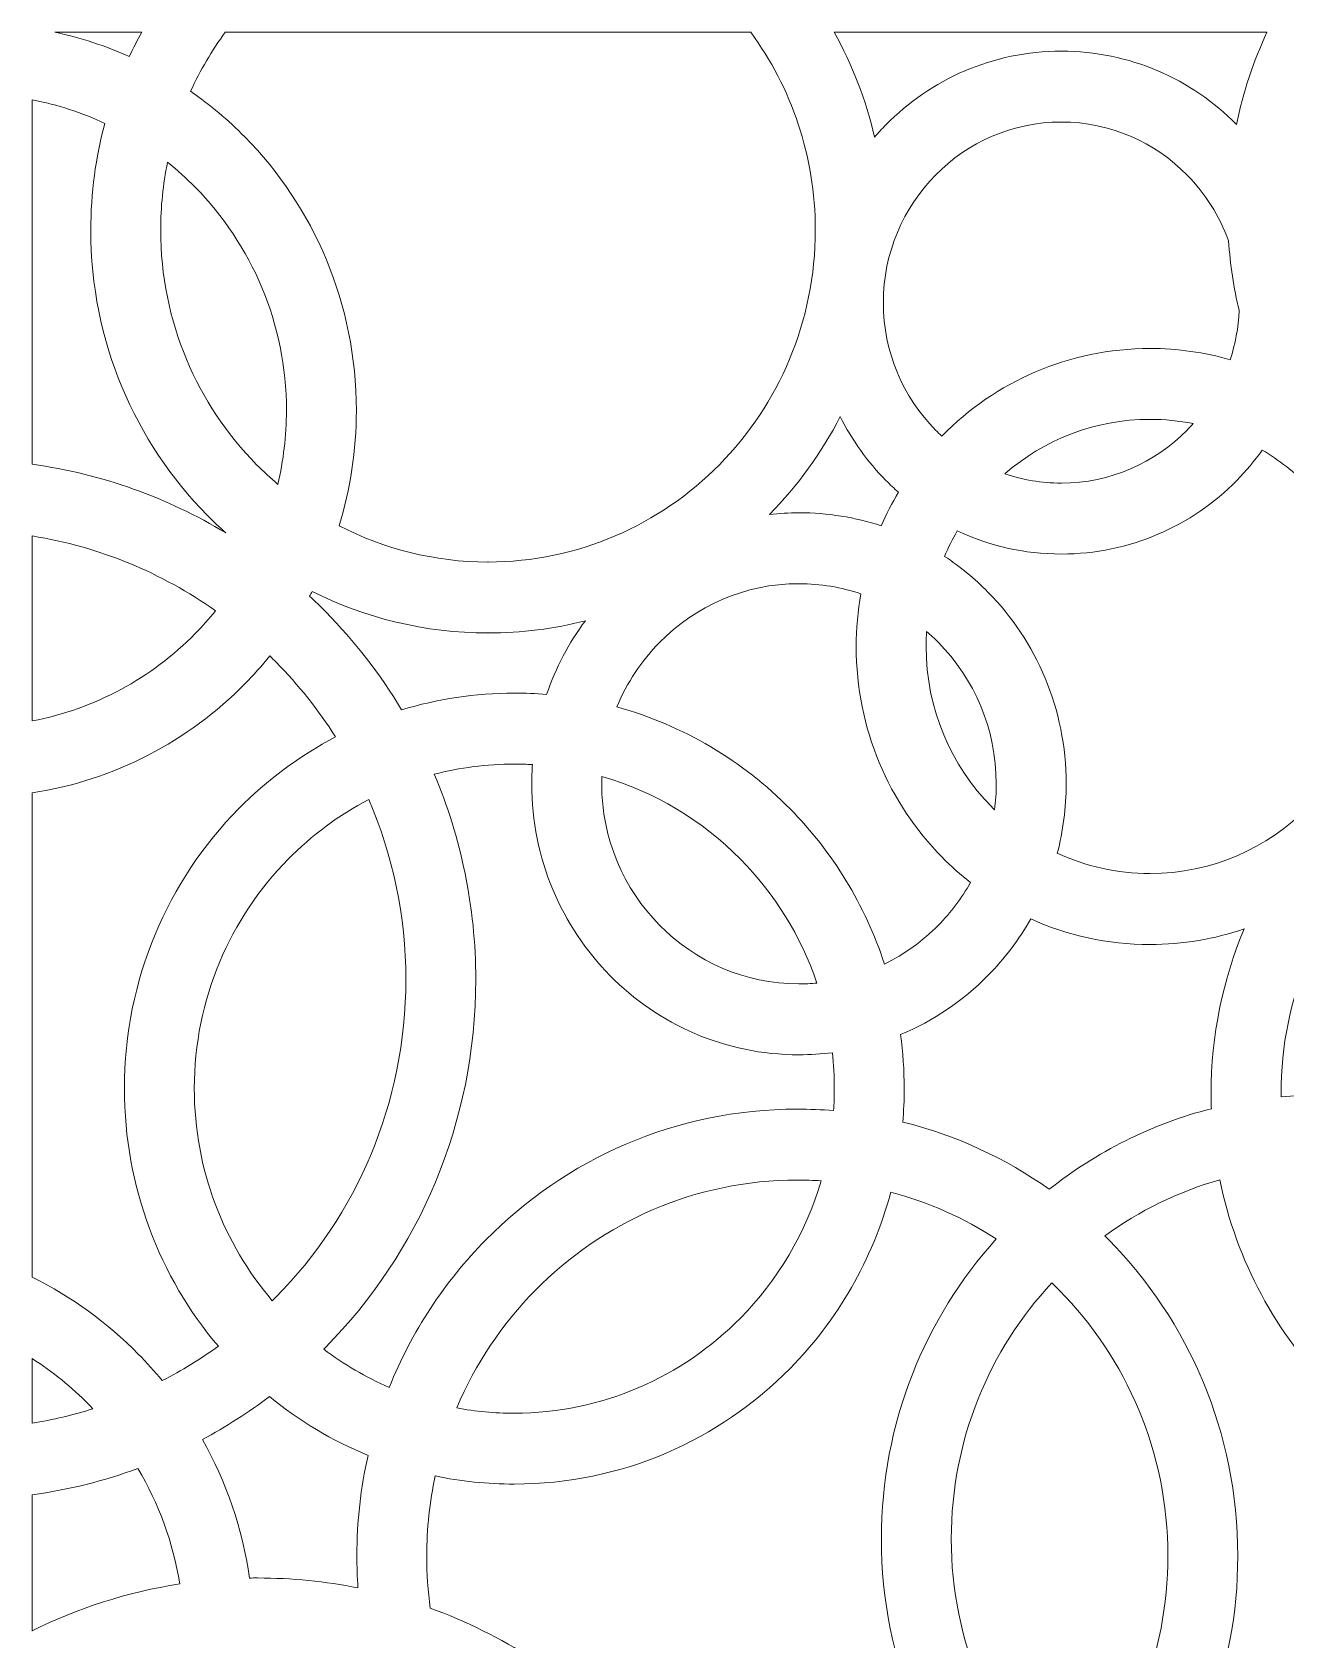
# Model space of a CAD drawing. Header units: millimetres. Extents: x -1200 to 1200, y -590 to 590.
# Drawn here: x -1200 to -638, y -131 to 590 of the extents above; entities that cross this region are included whole.
import ezdxf

# ---------------------------------------------------------------- set-up
doc = ezdxf.new("R2010")
doc.units = ezdxf.units.MM
doc.header["$MEASUREMENT"] = 0
doc.layers.add('Layer 1', color=7, linetype='Continuous')

msp = doc.modelspace()

# ---------------------------------------------------------------- linework, layer by layer
at = {"layer": 'Layer 1', "color": 250, "lineweight": 20}
for points, knots in [([(-1189.8633, 589.9734), (-1189.8633, 589.9734), (-1150.8852, 589.9734), (-1150.8852, 589.9734), (-1152.8725, 586.3981), (-1154.7439, 582.7472), (-1156.4934, 579.0265), (-1167.0926, 583.7788), (-1178.2598, 587.4717), (-1189.8633, 589.9734)], [0, 0, 0, 0, 0.33333333, 0.33333333, 0.33333333, 0.66666667, 0.66666667, 0.66666667, 1, 1, 1, 1]), ([(-1113.4422, 589.9734), (-1113.4422, 589.9734), (-877.8672, 589.9734), (-877.8672, 589.9734), (-859.663, 565.1741), (-848.888, 534.4704), (-848.8876, 501.2497), (-848.8876, 501.2497), (-848.9491, 501.2497), (-848.9491, 501.2497), (-848.9491, 501.2497), (-848.9491, 501.2469), (-848.9491, 501.2469), (-848.9491, 501.2469), (-848.9491, 501.2461), (-848.9491, 501.2461), (-848.9491, 501.2461), (-848.8876, 501.2461), (-848.8876, 501.2461), (-848.8876, 460.2004), (-865.3352, 422.9928), (-891.9226, 396.0236), (-918.51, 369.054), (-955.1876, 352.3704), (-995.6517, 352.37), (-995.6517, 352.37), (-995.6517, 352.4318), (-995.6517, 352.4318), (-995.6517, 352.4318), (-995.6537, 352.4318), (-995.6537, 352.4318), (-995.6537, 352.4318), (-995.6553, 352.4318), (-995.6553, 352.4318), (-995.6553, 352.4318), (-995.6553, 352.37), (-995.6553, 352.37), (-1019.6742, 352.3704), (-1042.3596, 358.2488), (-1062.3924, 368.668), (-1057.3856, 384.9883), (-1054.688, 402.3483), (-1054.688, 420.3538), (-1054.688, 420.3538), (-1054.6265, 420.3538), (-1054.6265, 420.3538), (-1054.6265, 420.3538), (-1054.6265, 420.355), (-1054.6265, 420.355), (-1054.6265, 420.355), (-1054.6265, 420.3562), (-1054.6265, 420.3562), (-1054.6265, 420.3562), (-1054.688, 420.3562), (-1054.688, 420.3562), (-1054.6884, 468.2927), (-1073.8109, 511.6584), (-1104.7235, 543.0153), (-1112.1595, 550.5577), (-1120.281, 557.406), (-1128.9842, 563.4609), (-1124.7023, 572.8662), (-1119.4807, 581.7447), (-1113.4422, 589.9734)], [0, 0, 0, 0, 0.04761905, 0.04761905, 0.04761905, 0.0952381, 0.0952381, 0.0952381, 0.14285714, 0.14285714, 0.14285714, 0.19047619, 0.19047619, 0.19047619, 0.23809524, 0.23809524, 0.23809524, 0.28571429, 0.28571429, 0.28571429, 0.33333333, 0.33333333, 0.33333333, 0.38095238, 0.38095238, 0.38095238, 0.42857143, 0.42857143, 0.42857143, 0.47619048, 0.47619048, 0.47619048, 0.52380952, 0.52380952, 0.52380952, 0.57142857, 0.57142857, 0.57142857, 0.61904762, 0.61904762, 0.61904762, 0.66666667, 0.66666667, 0.66666667, 0.71428571, 0.71428571, 0.71428571, 0.76190476, 0.76190476, 0.76190476, 0.80952381, 0.80952381, 0.80952381, 0.85714286, 0.85714286, 0.85714286, 0.9047619, 0.9047619, 0.9047619, 0.95238095, 0.95238095, 0.95238095, 1, 1, 1, 1]), ([(-840.4234, 589.9734), (-840.4234, 589.9734), (-646.3904, 589.9734), (-646.3904, 589.9734), (-652.4493, 576.9418), (-657.0809, 563.0874), (-660.0754, 548.6176), (-680.1538, 568.9113), (-707.8944, 581.46), (-738.5672, 581.46), (-738.5672, 581.46), (-738.5672, 581.5218), (-738.5672, 581.5218), (-738.5672, 581.5218), (-738.568, 581.5218), (-738.568, 581.5218), (-738.568, 581.5218), (-738.5716, 581.5218), (-738.5716, 581.5218), (-738.5716, 581.5218), (-738.5716, 581.46), (-738.5716, 581.46), (-769.3155, 581.4584), (-797.1145, 568.8532), (-817.2032, 548.4755), (-818.9627, 546.6908), (-820.6626, 544.8452), (-822.3009, 542.9435), (-826.1807, 559.6368), (-832.3396, 575.433), (-840.4234, 589.9734)], [0, 0, 0, 0, 0.1, 0.1, 0.1, 0.2, 0.2, 0.2, 0.3, 0.3, 0.3, 0.4, 0.4, 0.4, 0.5, 0.5, 0.5, 0.6, 0.6, 0.6, 0.7, 0.7, 0.7, 0.8, 0.8, 0.8, 0.9, 0.9, 0.9, 1, 1, 1, 1]), ([(-1200.05, 396.1912), (-1200.05, 396.1912), (-1200.05, 559.588), (-1200.05, 559.588), (-1188.645, 557.4355), (-1177.7239, 553.873), (-1167.4677, 549.0832), (-1171.5729, 533.8511), (-1173.7659, 517.8114), (-1173.7659, 501.2493), (-1173.7659, 501.2493), (-1173.8278, 501.2493), (-1173.8278, 501.2493), (-1173.8278, 501.2493), (-1173.8278, 501.2469), (-1173.8278, 501.2469), (-1173.8278, 501.2469), (-1173.8278, 501.2453), (-1173.8278, 501.2453), (-1173.8278, 501.2453), (-1173.7659, 501.2453), (-1173.7659, 501.2453), (-1173.7659, 451.305), (-1153.8431, 406.1243), (-1121.6352, 373.4543), (-1118.9019, 370.6808), (-1116.0781, 367.9974), (-1113.1706, 365.4092), (-1139.2233, 381.2005), (-1168.6269, 391.9109), (-1200.05, 396.1912)], [0, 0, 0, 0, 0.1, 0.1, 0.1, 0.2, 0.2, 0.2, 0.3, 0.3, 0.3, 0.4, 0.4, 0.4, 0.5, 0.5, 0.5, 0.6, 0.6, 0.6, 0.7, 0.7, 0.7, 0.8, 0.8, 0.8, 0.9, 0.9, 0.9, 1, 1, 1, 1]), ([(-658.8395, 465.1429), (-661.2564, 475.277), (-662.8646, 485.7334), (-663.5959, 496.4364), (-667.63, 507.6058), (-674.0306, 517.637), (-682.1824, 525.9057), (-696.6514, 540.5827), (-716.5909, 549.6622), (-738.5672, 549.6634), (-738.5672, 549.6634), (-738.5672, 549.6012), (-738.5672, 549.6012), (-738.5672, 549.6012), (-738.568, 549.6012), (-738.568, 549.6012), (-738.568, 549.6012), (-738.5716, 549.6012), (-738.5716, 549.6012), (-738.5716, 549.6012), (-738.5716, 549.6634), (-738.5716, 549.6634), (-760.5465, 549.6622), (-780.4851, 540.5827), (-794.9541, 525.9057), (-809.4231, 511.2292), (-818.3743, 491.0025), (-818.3748, 468.7101), (-818.3748, 468.7101), (-818.3128, 468.7101), (-818.3128, 468.7101), (-818.3128, 468.7101), (-818.3128, 468.7089), (-818.3128, 468.7089), (-818.3128, 468.7089), (-818.3128, 468.7065), (-818.3128, 468.7065), (-818.3128, 468.7065), (-818.3748, 468.7065), (-818.3748, 468.7065), (-818.3743, 446.4149), (-809.4231, 426.1891), (-794.9545, 411.5121), (-794.0557, 410.6012), (-793.1355, 409.7093), (-792.1946, 408.842), (-792.1335, 408.9042), (-792.0728, 408.9672), (-792.0109, 409.0298), (-768.1964, 433.1884), (-735.2492, 448.1318), (-698.8205, 448.1318), (-698.8205, 448.1318), (-698.8205, 448.1947), (-698.8205, 448.1947), (-698.8205, 448.1947), (-698.8173, 448.1947), (-698.8173, 448.1947), (-698.8173, 448.1947), (-698.8169, 448.1947), (-698.8169, 448.1947), (-698.8169, 448.1947), (-698.8169, 448.1318), (-698.8169, 448.1318), (-686.3484, 448.1318), (-674.2867, 446.381), (-662.8614, 443.1093), (-660.5585, 450.0844), (-659.1694, 457.4778), (-658.8395, 465.1429)], [0, 0, 0, 0, 0.04347826, 0.04347826, 0.04347826, 0.08695652, 0.08695652, 0.08695652, 0.13043478, 0.13043478, 0.13043478, 0.17391304, 0.17391304, 0.17391304, 0.2173913, 0.2173913, 0.2173913, 0.26086957, 0.26086957, 0.26086957, 0.30434783, 0.30434783, 0.30434783, 0.34782609, 0.34782609, 0.34782609, 0.39130435, 0.39130435, 0.39130435, 0.43478261, 0.43478261, 0.43478261, 0.47826087, 0.47826087, 0.47826087, 0.52173913, 0.52173913, 0.52173913, 0.56521739, 0.56521739, 0.56521739, 0.60869565, 0.60869565, 0.60869565, 0.65217391, 0.65217391, 0.65217391, 0.69565217, 0.69565217, 0.69565217, 0.73913043, 0.73913043, 0.73913043, 0.7826087, 0.7826087, 0.7826087, 0.82608696, 0.82608696, 0.82608696, 0.86956522, 0.86956522, 0.86956522, 0.91304348, 0.91304348, 0.91304348, 0.95652174, 0.95652174, 0.95652174, 1, 1, 1, 1]), ([(-1089.896, 387.203), (-1087.3728, 397.8394), (-1086.0329, 408.9405), (-1086.0329, 420.3538), (-1086.0329, 420.3538), (-1086.0957, 420.3538), (-1086.0957, 420.3538), (-1086.0957, 420.3538), (-1086.0957, 420.355), (-1086.0957, 420.355), (-1086.0957, 420.355), (-1086.0957, 420.3562), (-1086.0957, 420.3562), (-1086.0957, 420.3562), (-1086.0329, 420.3562), (-1086.0329, 420.3562), (-1086.0338, 459.3985), (-1101.6798, 494.7902), (-1126.9731, 520.4464), (-1130.8786, 524.4077), (-1135.012, 528.1357), (-1139.3527, 531.6069), (-1141.3634, 521.8031), (-1142.4214, 511.6499), (-1142.4214, 501.2493), (-1142.4214, 501.2493), (-1142.3595, 501.2493), (-1142.3595, 501.2493), (-1142.3595, 501.2493), (-1142.3595, 501.2469), (-1142.3595, 501.2469), (-1142.3595, 501.2469), (-1142.3595, 501.2453), (-1142.3595, 501.2453), (-1142.3595, 501.2453), (-1142.4214, 501.2453), (-1142.4214, 501.2453), (-1142.4214, 460.1996), (-1125.9734, 422.9933), (-1099.3864, 396.0241), (-1096.3519, 392.9461), (-1093.1843, 390.0035), (-1089.896, 387.203)], [0, 0, 0, 0, 0.07142857, 0.07142857, 0.07142857, 0.14285714, 0.14285714, 0.14285714, 0.21428571, 0.21428571, 0.21428571, 0.28571429, 0.28571429, 0.28571429, 0.35714286, 0.35714286, 0.35714286, 0.42857143, 0.42857143, 0.42857143, 0.5, 0.5, 0.5, 0.57142857, 0.57142857, 0.57142857, 0.64285714, 0.64285714, 0.64285714, 0.71428571, 0.71428571, 0.71428571, 0.78571429, 0.78571429, 0.78571429, 0.85714286, 0.85714286, 0.85714286, 0.92857143, 0.92857143, 0.92857143, 1, 1, 1, 1]), ([(-837.7068, 417.5933), (-846.0682, 401.3623), (-856.7844, 386.5868), (-869.3995, 373.7345), (-865.072, 374.2138), (-860.6749, 374.4617), (-856.2203, 374.4617), (-856.2203, 374.4617), (-856.2203, 374.5243), (-856.2203, 374.5243), (-856.2203, 374.5243), (-856.218, 374.5243), (-856.218, 374.5243), (-856.218, 374.5243), (-856.2171, 374.5243), (-856.2171, 374.5243), (-856.2171, 374.5243), (-856.2171, 374.4617), (-856.2171, 374.4617), (-843.3456, 374.4617), (-830.9537, 372.4097), (-819.3398, 368.6135), (-817.0742, 373.81), (-814.4914, 378.8325), (-811.6168, 383.6534), (-813.5387, 385.3525), (-815.4029, 387.1153), (-817.2044, 388.9432), (-825.4336, 397.2919), (-832.3769, 406.952), (-837.7068, 417.5933)], [0, 0, 0, 0, 0.1, 0.1, 0.1, 0.2, 0.2, 0.2, 0.3, 0.3, 0.3, 0.4, 0.4, 0.4, 0.5, 0.5, 0.5, 0.6, 0.6, 0.6, 0.7, 0.7, 0.7, 0.8, 0.8, 0.8, 0.9, 0.9, 0.9, 1, 1, 1, 1]), ([(-763.9085, 391.9476), (-755.9414, 389.2287), (-747.4209, 387.7553), (-738.5692, 387.7553), (-738.5692, 387.7553), (-738.5692, 387.8179), (-738.5692, 387.8179), (-738.5692, 387.8179), (-738.568, 387.8179), (-738.568, 387.8179), (-738.568, 387.8179), (-738.5665, 387.8179), (-738.5665, 387.8179), (-738.5665, 387.8179), (-738.5665, 387.7553), (-738.5665, 387.7553), (-716.5897, 387.7557), (-696.6518, 396.8352), (-682.1828, 411.5117), (-681.2463, 412.461), (-680.3352, 413.4345), (-679.4451, 414.4294), (-685.7155, 415.6794), (-692.192, 416.3363), (-698.8169, 416.3363), (-698.8169, 416.3363), (-698.8169, 416.2738), (-698.8169, 416.2738), (-698.8169, 416.2738), (-698.8173, 416.2738), (-698.8173, 416.2738), (-698.8173, 416.2738), (-698.8205, 416.2738), (-698.8205, 416.2738), (-698.8205, 416.2738), (-698.8205, 416.3363), (-698.8205, 416.3363), (-723.6243, 416.3363), (-746.3573, 407.1523), (-763.9085, 391.9476)], [0, 0, 0, 0, 0.07692308, 0.07692308, 0.07692308, 0.15384615, 0.15384615, 0.15384615, 0.23076923, 0.23076923, 0.23076923, 0.30769231, 0.30769231, 0.30769231, 0.38461538, 0.38461538, 0.38461538, 0.46153846, 0.46153846, 0.46153846, 0.53846154, 0.53846154, 0.53846154, 0.61538462, 0.61538462, 0.61538462, 0.69230769, 0.69230769, 0.69230769, 0.76923077, 0.76923077, 0.76923077, 0.84615385, 0.84615385, 0.84615385, 0.92307692, 0.92307692, 0.92307692, 1, 1, 1, 1]), ([(-790.956, 354.9157), (-783.9111, 350.2736), (-777.3787, 344.9039), (-771.468, 338.9076), (-749.8143, 316.9431), (-736.4188, 286.5511), (-736.418, 252.942), (-736.418, 252.942), (-736.3564, 252.942), (-736.3564, 252.942), (-736.3564, 252.942), (-736.3564, 252.94), (-736.3564, 252.94), (-736.3564, 252.94), (-736.3564, 252.9392), (-736.3564, 252.9392), (-736.3564, 252.9392), (-736.418, 252.9392), (-736.418, 252.9392), (-736.418, 242.1727), (-737.7951, 231.739), (-740.3751, 221.8047), (-727.7033, 215.9291), (-713.6301, 212.6554), (-698.8189, 212.6546), (-698.8189, 212.6546), (-698.8189, 212.7176), (-698.8189, 212.7176), (-698.8189, 212.7176), (-698.8173, 212.7176), (-698.8173, 212.7176), (-698.8173, 212.7176), (-698.8153, 212.7176), (-698.8153, 212.7176), (-698.8153, 212.7176), (-698.8153, 212.6546), (-698.8153, 212.6546), (-671.1545, 212.6554), (-646.0681, 224.0731), (-627.8734, 242.5301), (-609.6775, 260.9883), (-598.4209, 286.4349), (-598.4201, 314.4946), (-598.4201, 314.4946), (-598.4824, 314.4946), (-598.4824, 314.4946), (-598.4824, 314.4946), (-598.4824, 314.4955), (-598.4824, 314.4955), (-598.4824, 314.4955), (-598.4824, 314.4975), (-598.4824, 314.4975), (-598.4824, 314.4975), (-598.4201, 314.4975), (-598.4201, 314.4975), (-598.4217, 342.5564), (-609.6775, 368.0038), (-627.8722, 386.4604), (-634.0119, 392.6881), (-640.9378, 398.1123), (-648.4801, 402.5691), (-651.9419, 397.7207), (-655.7724, 393.1642), (-659.9324, 388.9428), (-680.0216, 368.5655), (-707.8214, 355.9587), (-738.5665, 355.9587), (-738.5665, 355.9587), (-738.5665, 355.8961), (-738.5665, 355.8961), (-738.5665, 355.8961), (-738.568, 355.8961), (-738.568, 355.8961), (-738.568, 355.8961), (-738.5692, 355.8961), (-738.5692, 355.8961), (-738.5692, 355.8961), (-738.5692, 355.9587), (-738.5692, 355.9587), (-755.2359, 355.9587), (-771.0356, 359.664), (-785.2124, 366.3028), (-787.3522, 362.6475), (-789.2728, 358.8448), (-790.956, 354.9157)], [0, 0, 0, 0, 0.03571429, 0.03571429, 0.03571429, 0.07142857, 0.07142857, 0.07142857, 0.10714286, 0.10714286, 0.10714286, 0.14285714, 0.14285714, 0.14285714, 0.17857143, 0.17857143, 0.17857143, 0.21428571, 0.21428571, 0.21428571, 0.25, 0.25, 0.25, 0.28571429, 0.28571429, 0.28571429, 0.32142857, 0.32142857, 0.32142857, 0.35714286, 0.35714286, 0.35714286, 0.39285714, 0.39285714, 0.39285714, 0.42857143, 0.42857143, 0.42857143, 0.46428571, 0.46428571, 0.46428571, 0.5, 0.5, 0.5, 0.53571429, 0.53571429, 0.53571429, 0.57142857, 0.57142857, 0.57142857, 0.60714286, 0.60714286, 0.60714286, 0.64285714, 0.64285714, 0.64285714, 0.67857143, 0.67857143, 0.67857143, 0.71428571, 0.71428571, 0.71428571, 0.75, 0.75, 0.75, 0.78571429, 0.78571429, 0.78571429, 0.82142857, 0.82142857, 0.82142857, 0.85714286, 0.85714286, 0.85714286, 0.89285714, 0.89285714, 0.89285714, 0.92857143, 0.92857143, 0.92857143, 0.96428571, 0.96428571, 0.96428571, 1, 1, 1, 1]), ([(-1200.05, 281.1209), (-1200.05, 281.1209), (-1200.05, 364.049), (-1200.05, 364.049), (-1169.8488, 359.2425), (-1141.8934, 347.5099), (-1117.811, 330.5012), (-1120.7014, 326.9387), (-1123.7594, 323.5212), (-1126.9738, 320.2613), (-1146.5219, 300.4318), (-1171.804, 286.4498), (-1200.05, 281.1209)], [0, 0, 0, 0, 0.25, 0.25, 0.25, 0.5, 0.5, 0.5, 0.75, 0.75, 0.75, 1, 1, 1, 1]), ([(-1034.3992, 286.0767), (-1018.4026, 290.9595), (-1001.4374, 293.5864), (-983.8604, 293.5864), (-983.8604, 293.5864), (-983.8604, 293.649), (-983.8604, 293.649), (-983.8604, 293.649), (-983.858, 293.649), (-983.858, 293.649), (-983.858, 293.649), (-983.8572, 293.649), (-983.8572, 293.649), (-983.8572, 293.649), (-983.8572, 293.5864), (-983.8572, 293.5864), (-978.981, 293.5864), (-974.1544, 293.3817), (-969.3807, 292.9848), (-965.2699, 304.971), (-959.3655, 316.0984), (-951.9939, 326.0323), (-965.961, 322.4686), (-980.586, 320.5738), (-995.6517, 320.5734), (-995.6517, 320.5734), (-995.6517, 320.5112), (-995.6517, 320.5112), (-995.6517, 320.5112), (-995.6537, 320.5112), (-995.6537, 320.5112), (-995.6537, 320.5112), (-995.6553, 320.5112), (-995.6553, 320.5112), (-995.6553, 320.5112), (-995.6553, 320.5734), (-995.6553, 320.5734), (-1023.9759, 320.5738), (-1050.7444, 327.2634), (-1074.5048, 339.164), (-1074.8776, 338.4513), (-1075.2544, 337.7407), (-1075.6363, 337.0345), (-1073.1845, 334.7528), (-1070.7787, 332.4223), (-1068.4274, 330.0368), (-1055.4352, 316.8579), (-1043.992, 302.1022), (-1034.3992, 286.0767)], [0, 0, 0, 0, 0.0625, 0.0625, 0.0625, 0.125, 0.125, 0.125, 0.1875, 0.1875, 0.1875, 0.25, 0.25, 0.25, 0.3125, 0.3125, 0.3125, 0.375, 0.375, 0.375, 0.4375, 0.4375, 0.4375, 0.5, 0.5, 0.5, 0.5625, 0.5625, 0.5625, 0.625, 0.625, 0.625, 0.6875, 0.6875, 0.6875, 0.75, 0.75, 0.75, 0.8125, 0.8125, 0.8125, 0.875, 0.875, 0.875, 0.9375, 0.9375, 0.9375, 1, 1, 1, 1]), ([(-937.8742, 287.4011), (-908.0466, 279.1921), (-881.402, 263.1876), (-860.2013, 241.683), (-841.1789, 222.3854), (-826.5245, 198.641), (-817.8674, 172.1079), (-808.8733, 176.5227), (-800.7176, 182.4407), (-793.7183, 189.5405), (-788.124, 195.2147), (-783.2751, 201.6394), (-779.3319, 208.6484), (-783.7956, 212.145), (-788.0311, 215.9243), (-792.0116, 219.9611), (-815.8269, 244.1185), (-830.5591, 277.5395), (-830.5595, 314.493), (-830.5595, 314.493), (-830.6206, 314.493), (-830.6206, 314.493), (-830.6206, 314.493), (-830.6206, 314.4955), (-830.6206, 314.4955), (-830.6206, 314.4955), (-830.6206, 314.4971), (-830.6206, 314.4971), (-830.6206, 314.4971), (-830.5595, 314.4971), (-830.5595, 314.4971), (-830.5595, 322.5692), (-829.8552, 330.4721), (-828.5083, 338.1473), (-837.2297, 341.077), (-846.545, 342.6655), (-856.2171, 342.6655), (-856.2171, 342.6655), (-856.2171, 342.6029), (-856.2171, 342.6029), (-856.2171, 342.6029), (-856.218, 342.6029), (-856.218, 342.6029), (-856.218, 342.6029), (-856.2203, 342.6029), (-856.2203, 342.6029), (-856.2203, 342.6029), (-856.2203, 342.6655), (-856.2203, 342.6655), (-880.583, 342.6655), (-902.6837, 332.6032), (-918.718, 316.339), (-926.8356, 308.1042), (-933.3851, 298.2903), (-937.8742, 287.4011)], [0, 0, 0, 0, 0.05555556, 0.05555556, 0.05555556, 0.11111111, 0.11111111, 0.11111111, 0.16666667, 0.16666667, 0.16666667, 0.22222222, 0.22222222, 0.22222222, 0.27777778, 0.27777778, 0.27777778, 0.33333333, 0.33333333, 0.33333333, 0.38888889, 0.38888889, 0.38888889, 0.44444444, 0.44444444, 0.44444444, 0.5, 0.5, 0.5, 0.55555556, 0.55555556, 0.55555556, 0.61111111, 0.61111111, 0.61111111, 0.66666667, 0.66666667, 0.66666667, 0.72222222, 0.72222222, 0.72222222, 0.77777778, 0.77777778, 0.77777778, 0.83333333, 0.83333333, 0.83333333, 0.88888889, 0.88888889, 0.88888889, 0.94444444, 0.94444444, 0.94444444, 1, 1, 1, 1]), ([(-768.5108, 241.2841), (-768.0197, 245.0996), (-767.7648, 248.9895), (-767.7648, 252.9392), (-767.7648, 252.9392), (-767.826, 252.9392), (-767.826, 252.9392), (-767.826, 252.9392), (-767.826, 252.94), (-767.826, 252.94), (-767.826, 252.94), (-767.826, 252.942), (-767.826, 252.942), (-767.826, 252.942), (-767.7648, 252.942), (-767.7648, 252.942), (-767.7653, 277.6562), (-777.6832, 300.0741), (-793.7175, 316.3383), (-795.4095, 318.0551), (-797.1709, 319.7012), (-798.9935, 321.2751), (-799.1388, 319.0338), (-799.2142, 316.7743), (-799.2142, 314.4971), (-799.2142, 314.4971), (-799.1522, 314.4971), (-799.1522, 314.4971), (-799.1522, 314.4971), (-799.1522, 314.4955), (-799.1522, 314.4955), (-799.1522, 314.4955), (-799.1522, 314.493), (-799.1522, 314.493), (-799.1522, 314.493), (-799.2142, 314.493), (-799.2142, 314.493), (-799.2142, 286.4345), (-787.9576, 260.9883), (-769.7617, 242.5309), (-769.3492, 242.111), (-768.9308, 241.6963), (-768.5108, 241.2841)], [0, 0, 0, 0, 0.07142857, 0.07142857, 0.07142857, 0.14285714, 0.14285714, 0.14285714, 0.21428571, 0.21428571, 0.21428571, 0.28571429, 0.28571429, 0.28571429, 0.35714286, 0.35714286, 0.35714286, 0.42857143, 0.42857143, 0.42857143, 0.5, 0.5, 0.5, 0.57142857, 0.57142857, 0.57142857, 0.64285714, 0.64285714, 0.64285714, 0.71428571, 0.71428571, 0.71428571, 0.78571429, 0.78571429, 0.78571429, 0.85714286, 0.85714286, 0.85714286, 0.92857143, 0.92857143, 0.92857143, 1, 1, 1, 1]), ([(-1200.05, 31.6855), (-1200.05, 31.6855), (-1200.05, 248.8656), (-1200.05, 248.8656), (-1163.0489, 254.4868), (-1129.9453, 272.1076), (-1104.7243, 297.6927), (-1100.7814, 301.6912), (-1097.0311, 305.8843), (-1093.488, 310.2583), (-1092.5427, 309.3365), (-1091.6043, 308.4075), (-1090.6769, 307.4671), (-1080.657, 297.3039), (-1071.7045, 286.0614), (-1063.9998, 273.9334), (-1080.1365, 265.4895), (-1094.8052, 254.5757), (-1107.5139, 241.6834), (-1139.126, 209.6162), (-1158.6828, 165.2693), (-1158.6828, 116.2496), (-1158.6828, 116.2496), (-1158.7443, 116.2496), (-1158.7443, 116.2496), (-1158.7443, 116.2496), (-1158.7443, 116.248), (-1158.7443, 116.248), (-1158.7443, 116.248), (-1158.7443, 116.2459), (-1158.7443, 116.2459), (-1158.7443, 116.2459), (-1158.6828, 116.2459), (-1158.6828, 116.2459), (-1158.6824, 72.0876), (-1142.8097, 31.723), (-1116.5525, 0.7097), (-1124.5351, -5.0201), (-1132.9505, -10.1666), (-1141.7378, -14.6702), (-1145.1356, -10.5441), (-1148.7112, -6.5734), (-1152.4549, -2.776), (-1166.2474, 11.2145), (-1182.315, 22.9064), (-1200.05, 31.6855)], [0, 0, 0, 0, 0.06666667, 0.06666667, 0.06666667, 0.13333333, 0.13333333, 0.13333333, 0.2, 0.2, 0.2, 0.26666667, 0.26666667, 0.26666667, 0.33333333, 0.33333333, 0.33333333, 0.4, 0.4, 0.4, 0.46666667, 0.46666667, 0.46666667, 0.53333333, 0.53333333, 0.53333333, 0.6, 0.6, 0.6, 0.66666667, 0.66666667, 0.66666667, 0.73333333, 0.73333333, 0.73333333, 0.8, 0.8, 0.8, 0.86666667, 0.86666667, 0.86666667, 0.93333333, 0.93333333, 0.93333333, 1, 1, 1, 1]), ([(-474.4109, 155.3572), (-474.4109, 155.3572), (-474.4109, 155.3592), (-474.4109, 155.3592), (-474.4109, 155.3592), (-474.3501, 155.3592), (-474.3501, 155.3592), (-474.3497, 195.1896), (-464.5183, 232.6762), (-447.1899, 265.4559), (-459.5429, 268.699), (-472.4922, 270.4267), (-485.833, 270.4267), (-485.833, 270.4267), (-485.833, 270.3637), (-485.833, 270.3637), (-485.833, 270.3637), (-485.8345, 270.3637), (-485.8345, 270.3637), (-485.8345, 270.3637), (-485.837, 270.3637), (-485.837, 270.3637), (-485.837, 270.3637), (-485.837, 270.4267), (-485.837, 270.4267), (-528.3642, 270.4255), (-566.912, 252.8932), (-594.8512, 224.5512), (-622.7919, 196.2087), (-640.0768, 157.1063), (-640.0768, 113.9667), (-640.0768, 113.9667), (-640.0152, 113.9667), (-640.0152, 113.9667), (-640.0152, 113.9667), (-640.0152, 113.9659), (-640.0152, 113.9659), (-640.0152, 113.9659), (-640.0152, 113.9631), (-640.0152, 113.9631), (-640.0152, 113.9631), (-640.0768, 113.9631), (-640.0768, 113.9631), (-640.0768, 113.4919), (-640.0716, 113.0227), (-640.0684, 112.5539), (-634.4971, 113.0352), (-628.8611, 113.2839), (-623.1667, 113.2839), (-623.1667, 113.2839), (-623.1667, 113.3465), (-623.1667, 113.3465), (-623.1667, 113.3465), (-623.1647, 113.3465), (-623.1647, 113.3465), (-623.1647, 113.3465), (-623.1635, 113.3465), (-623.1635, 113.3465), (-623.1635, 113.3465), (-623.1635, 113.2839), (-623.1635, 113.2839), (-568.9601, 113.2831), (-519.9187, 91.0279), (-484.4526, 55.0527), (-460.6616, 30.9199), (-442.9584, 0.5878), (-433.8809, -33.3642), (-421.9252, -29.0144), (-410.6492, -23.2066), (-400.2572, -16.1516), (-402.5729, -13.9878), (-404.8464, -11.7784), (-407.0731, -9.521), (-448.6365, 32.6412), (-474.3493, 90.9338), (-474.3501, 155.3556), (-474.3501, 155.3556), (-474.4109, 155.3556), (-474.4109, 155.3556), (-474.4109, 155.3556), (-474.4109, 155.3572), (-474.4109, 155.3572)], [0, 0, 0, 0, 0.03703704, 0.03703704, 0.03703704, 0.07407407, 0.07407407, 0.07407407, 0.11111111, 0.11111111, 0.11111111, 0.14814815, 0.14814815, 0.14814815, 0.18518519, 0.18518519, 0.18518519, 0.22222222, 0.22222222, 0.22222222, 0.25925926, 0.25925926, 0.25925926, 0.2962963, 0.2962963, 0.2962963, 0.33333333, 0.33333333, 0.33333333, 0.37037037, 0.37037037, 0.37037037, 0.40740741, 0.40740741, 0.40740741, 0.44444444, 0.44444444, 0.44444444, 0.48148148, 0.48148148, 0.48148148, 0.51851852, 0.51851852, 0.51851852, 0.55555556, 0.55555556, 0.55555556, 0.59259259, 0.59259259, 0.59259259, 0.62962963, 0.62962963, 0.62962963, 0.66666667, 0.66666667, 0.66666667, 0.7037037, 0.7037037, 0.7037037, 0.74074074, 0.74074074, 0.74074074, 0.77777778, 0.77777778, 0.77777778, 0.81481481, 0.81481481, 0.81481481, 0.85185185, 0.85185185, 0.85185185, 0.88888889, 0.88888889, 0.88888889, 0.92592593, 0.92592593, 0.92592593, 0.96296296, 0.96296296, 0.96296296, 1, 1, 1, 1]), ([(-1019.7282, 257.1876), (-1007.7749, 228.9595), (-1001.1504, 197.85), (-1001.1496, 165.1595), (-1001.1496, 165.1595), (-1001.0881, 165.1595), (-1001.0881, 165.1595), (-1001.0881, 165.1595), (-1001.0881, 165.1571), (-1001.0881, 165.1571), (-1001.0881, 165.1571), (-1001.0881, 165.1562), (-1001.0881, 165.1562), (-1001.0881, 165.1562), (-1001.1496, 165.1562), (-1001.1496, 165.1562), (-1001.1504, 100.7345), (-1026.8628, 42.4402), (-1068.4282, 0.2777), (-1068.7192, -0.0175), (-1069.0125, -0.3086), (-1069.3055, -0.6013), (-1060.2725, -7.4161), (-1050.4288, -13.1791), (-1039.9487, -17.7122), (-1029.9359, 7.2434), (-1015.1132, 29.6796), (-996.6494, 48.4095), (-960.934, 84.6395), (-911.5468, 107.051), (-856.9619, 107.051), (-856.9619, 107.051), (-856.9619, 107.1136), (-856.9619, 107.1136), (-856.9619, 107.1136), (-856.9595, 107.1136), (-856.9595, 107.1136), (-856.9595, 107.1136), (-856.9587, 107.1136), (-856.9587, 107.1136), (-856.9587, 107.1136), (-856.9587, 107.051), (-856.9587, 107.051), (-851.4859, 107.051), (-846.0674, 106.822), (-840.7084, 106.3795), (-840.4921, 109.6407), (-840.3789, 112.9306), (-840.3789, 116.2476), (-840.3789, 116.2476), (-840.4405, 116.2476), (-840.4405, 116.2476), (-840.4405, 116.2476), (-840.4405, 116.248), (-840.4405, 116.248), (-840.4405, 116.248), (-840.4405, 116.2512), (-840.4405, 116.2512), (-840.4405, 116.2512), (-840.3789, 116.2512), (-840.3789, 116.2512), (-840.3789, 121.6924), (-840.6779, 127.0653), (-841.2547, 132.3534), (-846.1547, 131.7369), (-851.148, 131.4175), (-856.2152, 131.4175), (-856.2152, 131.4175), (-856.2152, 131.3549), (-856.2152, 131.3549), (-856.2152, 131.3549), (-856.218, 131.3549), (-856.218, 131.3549), (-856.218, 131.3549), (-856.2191, 131.3549), (-856.2191, 131.3549), (-856.2191, 131.3549), (-856.2191, 131.4175), (-856.2191, 131.4175), (-889.3521, 131.4179), (-919.3135, 145.0063), (-940.9671, 166.9716), (-962.622, 188.9373), (-976.0175, 219.3284), (-976.0175, 252.9372), (-976.0175, 252.9372), (-976.0787, 252.9372), (-976.0787, 252.9372), (-976.0787, 252.9372), (-976.0787, 252.94), (-976.0787, 252.94), (-976.0787, 252.94), (-976.0787, 252.9404), (-976.0787, 252.9404), (-976.0787, 252.9404), (-976.0175, 252.9404), (-976.0175, 252.9404), (-976.0175, 255.8382), (-975.9167, 258.711), (-975.721, 261.556), (-978.4141, 261.7094), (-981.1263, 261.7898), (-983.8572, 261.7898), (-983.8572, 261.7898), (-983.8572, 261.7272), (-983.8572, 261.7272), (-983.8572, 261.7272), (-983.858, 261.7272), (-983.858, 261.7272), (-983.858, 261.7272), (-983.8604, 261.7272), (-983.8604, 261.7272), (-983.8604, 261.7272), (-983.8604, 261.7898), (-983.8604, 261.7898), (-996.2416, 261.7898), (-1008.2612, 260.1908), (-1019.7282, 257.1876)], [0, 0, 0, 0, 0.02564103, 0.02564103, 0.02564103, 0.05128205, 0.05128205, 0.05128205, 0.07692308, 0.07692308, 0.07692308, 0.1025641, 0.1025641, 0.1025641, 0.12820513, 0.12820513, 0.12820513, 0.15384615, 0.15384615, 0.15384615, 0.17948718, 0.17948718, 0.17948718, 0.20512821, 0.20512821, 0.20512821, 0.23076923, 0.23076923, 0.23076923, 0.25641026, 0.25641026, 0.25641026, 0.28205128, 0.28205128, 0.28205128, 0.30769231, 0.30769231, 0.30769231, 0.33333333, 0.33333333, 0.33333333, 0.35897436, 0.35897436, 0.35897436, 0.38461538, 0.38461538, 0.38461538, 0.41025641, 0.41025641, 0.41025641, 0.43589744, 0.43589744, 0.43589744, 0.46153846, 0.46153846, 0.46153846, 0.48717949, 0.48717949, 0.48717949, 0.51282051, 0.51282051, 0.51282051, 0.53846154, 0.53846154, 0.53846154, 0.56410256, 0.56410256, 0.56410256, 0.58974359, 0.58974359, 0.58974359, 0.61538462, 0.61538462, 0.61538462, 0.64102564, 0.64102564, 0.64102564, 0.66666667, 0.66666667, 0.66666667, 0.69230769, 0.69230769, 0.69230769, 0.71794872, 0.71794872, 0.71794872, 0.74358974, 0.74358974, 0.74358974, 0.76923077, 0.76923077, 0.76923077, 0.79487179, 0.79487179, 0.79487179, 0.82051282, 0.82051282, 0.82051282, 0.84615385, 0.84615385, 0.84615385, 0.87179487, 0.87179487, 0.87179487, 0.8974359, 0.8974359, 0.8974359, 0.92307692, 0.92307692, 0.92307692, 0.94871795, 0.94871795, 0.94871795, 0.97435897, 0.97435897, 0.97435897, 1, 1, 1, 1]), ([(-848.1694, 163.5836), (-855.347, 184.699), (-867.1899, 203.632), (-882.4509, 219.1128), (-899.5042, 236.4122), (-920.8058, 249.3832), (-944.6115, 256.2569), (-944.6508, 255.1563), (-944.6718, 254.0504), (-944.6718, 252.9404), (-944.6718, 252.9404), (-944.6099, 252.9404), (-944.6099, 252.9404), (-944.6099, 252.9404), (-944.6099, 252.94), (-944.6099, 252.94), (-944.6099, 252.94), (-944.6099, 252.9372), (-944.6099, 252.9372), (-944.6099, 252.9372), (-944.6718, 252.9372), (-944.6718, 252.9372), (-944.6706, 228.2242), (-934.7531, 205.8059), (-918.7184, 189.5413), (-902.6841, 173.2764), (-880.583, 163.2141), (-856.2191, 163.2141), (-856.2191, 163.2141), (-856.2191, 163.2759), (-856.2191, 163.2759), (-856.2191, 163.2759), (-856.218, 163.2759), (-856.218, 163.2759), (-856.218, 163.2759), (-856.2152, 163.2759), (-856.2152, 163.2759), (-856.2152, 163.2759), (-856.2152, 163.2141), (-856.2152, 163.2141), (-853.5037, 163.2141), (-850.8201, 163.3397), (-848.1694, 163.5836)], [0, 0, 0, 0, 0.07142857, 0.07142857, 0.07142857, 0.14285714, 0.14285714, 0.14285714, 0.21428571, 0.21428571, 0.21428571, 0.28571429, 0.28571429, 0.28571429, 0.35714286, 0.35714286, 0.35714286, 0.42857143, 0.42857143, 0.42857143, 0.5, 0.5, 0.5, 0.57142857, 0.57142857, 0.57142857, 0.64285714, 0.64285714, 0.64285714, 0.71428571, 0.71428571, 0.71428571, 0.78571429, 0.78571429, 0.78571429, 0.85714286, 0.85714286, 0.85714286, 0.92857143, 0.92857143, 0.92857143, 1, 1, 1, 1]), ([(-1092.3796, 21.1407), (-1091.8087, 21.7068), (-1091.241, 22.2749), (-1090.6769, 22.847), (-1054.7321, 59.3092), (-1032.4957, 109.6286), (-1032.4957, 165.1562), (-1032.4957, 165.1562), (-1032.5572, 165.1562), (-1032.5572, 165.1562), (-1032.5572, 165.1562), (-1032.5572, 165.1571), (-1032.5572, 165.1571), (-1032.5572, 165.1571), (-1032.5572, 165.1595), (-1032.5572, 165.1595), (-1032.5572, 165.1595), (-1032.4957, 165.1595), (-1032.4957, 165.1595), (-1032.4957, 193.8414), (-1038.4298, 221.1357), (-1049.1211, 245.8454), (-1062.5214, 238.8744), (-1074.7069, 229.8231), (-1085.2648, 219.1144), (-1111.2571, 192.7477), (-1127.3363, 156.3747), (-1127.3367, 116.2496), (-1127.3367, 116.2496), (-1127.2752, 116.2496), (-1127.2752, 116.2496), (-1127.2752, 116.2496), (-1127.2752, 116.248), (-1127.2752, 116.248), (-1127.2752, 116.248), (-1127.2752, 116.2459), (-1127.2752, 116.2459), (-1127.2752, 116.2459), (-1127.3367, 116.2459), (-1127.3367, 116.2459), (-1127.3363, 79.9227), (-1114.1583, 46.6745), (-1092.3796, 21.1407)], [0, 0, 0, 0, 0.07142857, 0.07142857, 0.07142857, 0.14285714, 0.14285714, 0.14285714, 0.21428571, 0.21428571, 0.21428571, 0.28571429, 0.28571429, 0.28571429, 0.35714286, 0.35714286, 0.35714286, 0.42857143, 0.42857143, 0.42857143, 0.5, 0.5, 0.5, 0.57142857, 0.57142857, 0.57142857, 0.64285714, 0.64285714, 0.64285714, 0.71428571, 0.71428571, 0.71428571, 0.78571429, 0.78571429, 0.78571429, 0.85714286, 0.85714286, 0.85714286, 0.92857143, 0.92857143, 0.92857143, 1, 1, 1, 1]), ([(-743.9885, 71.1157), (-722.8323, 87.9084), (-698.1746, 100.3876), (-671.3041, 107.2545), (-671.3816, 109.4809), (-671.4225, 111.7173), (-671.4225, 113.9631), (-671.4225, 113.9631), (-671.4836, 113.9631), (-671.4836, 113.9631), (-671.4836, 113.9631), (-671.4836, 113.9659), (-671.4836, 113.9659), (-671.4836, 113.9659), (-671.4836, 113.9667), (-671.4836, 113.9667), (-671.4836, 113.9667), (-671.4225, 113.9667), (-671.4225, 113.9667), (-671.4225, 140.1974), (-666.1445, 165.1663), (-656.6128, 187.8427), (-669.8571, 183.3136), (-684.0498, 180.8587), (-698.8153, 180.8583), (-698.8153, 180.8583), (-698.8153, 180.7953), (-698.8153, 180.7953), (-698.8153, 180.7953), (-698.8173, 180.7953), (-698.8173, 180.7953), (-698.8173, 180.7953), (-698.8189, 180.7953), (-698.8189, 180.7953), (-698.8189, 180.7953), (-698.8189, 180.8583), (-698.8189, 180.8583), (-717.8779, 180.8587), (-735.9813, 184.9501), (-752.3244, 192.31), (-757.5984, 183.0136), (-764.0479, 174.4982), (-771.4688, 166.9708), (-782.5745, 155.7049), (-795.8684, 146.6435), (-810.6526, 140.4885), (-809.5874, 132.5638), (-809.0337, 124.4731), (-809.0337, 116.2512), (-809.0337, 116.2512), (-808.9721, 116.2512), (-808.9721, 116.2512), (-808.9721, 116.2512), (-808.9721, 116.248), (-808.9721, 116.248), (-808.9721, 116.248), (-808.9721, 116.2476), (-808.9721, 116.2476), (-808.9721, 116.2476), (-809.0337, 116.2476), (-809.0337, 116.2476), (-809.0337, 111.2049), (-809.2448, 106.212), (-809.6502, 101.2759), (-785.752, 95.328), (-763.5691, 84.9742), (-743.9885, 71.1157)], [0, 0, 0, 0, 0.04545455, 0.04545455, 0.04545455, 0.09090909, 0.09090909, 0.09090909, 0.13636364, 0.13636364, 0.13636364, 0.18181818, 0.18181818, 0.18181818, 0.22727273, 0.22727273, 0.22727273, 0.27272727, 0.27272727, 0.27272727, 0.31818182, 0.31818182, 0.31818182, 0.36363636, 0.36363636, 0.36363636, 0.40909091, 0.40909091, 0.40909091, 0.45454545, 0.45454545, 0.45454545, 0.5, 0.5, 0.5, 0.54545455, 0.54545455, 0.54545455, 0.59090909, 0.59090909, 0.59090909, 0.63636364, 0.63636364, 0.63636364, 0.68181818, 0.68181818, 0.68181818, 0.72727273, 0.72727273, 0.72727273, 0.77272727, 0.77272727, 0.77272727, 0.81818182, 0.81818182, 0.81818182, 0.86363636, 0.86363636, 0.86363636, 0.90909091, 0.90909091, 0.90909091, 0.95454545, 0.95454545, 0.95454545, 1, 1, 1, 1]), ([(-1009.6975, -26.929), (-1001.314, -28.4806), (-992.6787, -29.293), (-983.8588, -29.293), (-983.8588, -29.293), (-983.8588, -29.232), (-983.8588, -29.232), (-983.8588, -29.232), (-983.858, -29.232), (-983.858, -29.232), (-983.858, -29.232), (-983.856, -29.232), (-983.856, -29.232), (-983.856, -29.232), (-983.856, -29.293), (-983.856, -29.293), (-944.2998, -29.293), (-908.4436, -12.9828), (-882.4516, 13.3827), (-865.7583, 30.3163), (-853.154, 51.3772), (-846.2722, 74.9095), (-849.8054, 75.1381), (-853.3692, 75.2547), (-856.9587, 75.2547), (-856.9587, 75.2547), (-856.9587, 75.1922), (-856.9587, 75.1922), (-856.9587, 75.1922), (-856.9595, 75.1922), (-856.9595, 75.1922), (-856.9595, 75.1922), (-856.9619, 75.1922), (-856.9619, 75.1922), (-856.9619, 75.1922), (-856.9619, 75.2547), (-856.9619, 75.2547), (-902.7786, 75.2547), (-944.3042, 56.3693), (-974.3998, 25.8405), (-989.2447, 10.7821), (-1001.2941, -7.0979), (-1009.6975, -26.929)], [0, 0, 0, 0, 0.07142857, 0.07142857, 0.07142857, 0.14285714, 0.14285714, 0.14285714, 0.21428571, 0.21428571, 0.21428571, 0.28571429, 0.28571429, 0.28571429, 0.35714286, 0.35714286, 0.35714286, 0.42857143, 0.42857143, 0.42857143, 0.5, 0.5, 0.5, 0.57142857, 0.57142857, 0.57142857, 0.64285714, 0.64285714, 0.64285714, 0.71428571, 0.71428571, 0.71428571, 0.78571429, 0.78571429, 0.78571429, 0.85714286, 0.85714286, 0.85714286, 0.92857143, 0.92857143, 0.92857143, 1, 1, 1, 1]), ([(-629.7952, -252.6564), (-618.1512, -221.9011), (-600.2752, -194.2927), (-577.7359, -171.4298), (-546.1615, -139.4018), (-505.41, -116.6552), (-459.8073, -107.5704), (-458.8772, -100.3959), (-458.394, -93.0821), (-458.394, -85.6536), (-458.394, -85.6536), (-458.4556, -85.6536), (-458.4556, -85.6536), (-458.4556, -85.6536), (-458.4556, -85.6524), (-458.4556, -85.6524), (-458.4556, -85.6524), (-458.4556, -85.65), (-458.4556, -85.65), (-458.4556, -85.65), (-458.394, -85.65), (-458.394, -85.65), (-458.394, -81.1657), (-458.5719, -76.7227), (-458.9157, -72.3265), (-467.7018, -73.6189), (-476.6888, -74.2912), (-485.8326, -74.2912), (-485.8326, -74.2912), (-485.8326, -74.3538), (-485.8326, -74.3538), (-485.8326, -74.3538), (-485.8345, -74.3538), (-485.8345, -74.3538), (-485.8345, -74.3538), (-485.8353, -74.3538), (-485.8353, -74.3538), (-485.8353, -74.3538), (-485.8353, -74.2912), (-485.8353, -74.2912), (-537.1321, -74.2904), (-583.5414, -53.2315), (-617.1011, -19.1887), (-642.1212, 6.1916), (-660.0253, 38.8164), (-667.5173, 75.3387), (-686.2507, 70.0235), (-703.6439, 61.4285), (-719.0597, 50.2002), (-718.4595, 49.6071), (-717.8612, 49.0103), (-717.2685, 48.4091), (-681.5535, 12.1795), (-659.4593, -37.9175), (-659.458, -93.2884), (-659.458, -93.2884), (-659.3973, -93.2884), (-659.3973, -93.2884), (-659.3973, -93.2884), (-659.3973, -93.2896), (-659.3973, -93.2896), (-659.3973, -93.2896), (-659.3973, -93.2908), (-659.3973, -93.2908), (-659.3973, -93.2908), (-659.458, -93.2908), (-659.458, -93.2908), (-659.4588, -144.9399), (-678.6853, -191.9985), (-710.2577, -227.4957), (-686.7306, -242.4128), (-659.2476, -251.4701), (-629.7952, -252.6564)], [0, 0, 0, 0, 0.04166667, 0.04166667, 0.04166667, 0.08333333, 0.08333333, 0.08333333, 0.125, 0.125, 0.125, 0.16666667, 0.16666667, 0.16666667, 0.20833333, 0.20833333, 0.20833333, 0.25, 0.25, 0.25, 0.29166667, 0.29166667, 0.29166667, 0.33333333, 0.33333333, 0.33333333, 0.375, 0.375, 0.375, 0.41666667, 0.41666667, 0.41666667, 0.45833333, 0.45833333, 0.45833333, 0.5, 0.5, 0.5, 0.54166667, 0.54166667, 0.54166667, 0.58333333, 0.58333333, 0.58333333, 0.625, 0.625, 0.625, 0.66666667, 0.66666667, 0.66666667, 0.70833333, 0.70833333, 0.70833333, 0.75, 0.75, 0.75, 0.79166667, 0.79166667, 0.79166667, 0.83333333, 0.83333333, 0.83333333, 0.875, 0.875, 0.875, 0.91666667, 0.91666667, 0.91666667, 0.95833333, 0.95833333, 0.95833333, 1, 1, 1, 1]), ([(-819.3418, -85.6524), (-819.3418, -85.6524), (-819.3418, -85.6516), (-819.3418, -85.6516), (-819.3418, -85.6516), (-819.2803, -85.6516), (-819.2803, -85.6516), (-819.2803, -33.7639), (-799.739, 13.4574), (-767.7331, 48.8448), (-782.1564, 58.1932), (-798.0875, 65.3451), (-815.0698, 69.8326), (-823.1438, 39.4826), (-838.9478, 12.3725), (-860.2017, -9.1866), (-891.8138, -41.2526), (-935.5316, -61.0892), (-983.856, -61.0908), (-983.856, -61.0908), (-983.856, -61.1526), (-983.856, -61.1526), (-983.856, -61.1526), (-983.858, -61.1526), (-983.858, -61.1526), (-983.858, -61.1526), (-983.8588, -61.1526), (-983.8588, -61.1526), (-983.8588, -61.1526), (-983.8588, -61.0908), (-983.8588, -61.0908), (-996.0161, -61.0896), (-1007.8817, -59.8347), (-1019.3359, -57.444), (-1021.8104, -68.9982), (-1023.1149, -80.9909), (-1023.1149, -93.2892), (-1023.1149, -93.2892), (-1023.0529, -93.2892), (-1023.0529, -93.2892), (-1023.0529, -93.2892), (-1023.0529, -93.2896), (-1023.0529, -93.2896), (-1023.0529, -93.2896), (-1023.0529, -93.2917), (-1023.0529, -93.2917), (-1023.0529, -93.2917), (-1023.1149, -93.2917), (-1023.1149, -93.2917), (-1023.1145, -101.2434), (-1022.5698, -109.0656), (-1021.5146, -116.7267), (-989.1669, -128.4476), (-960.1766, -147.3052), (-936.3935, -171.4302), (-912.0816, -196.0907), (-893.1977, -226.2723), (-881.7069, -259.9678), (-873.6318, -261.1957), (-865.3689, -261.8348), (-856.9611, -261.8348), (-856.9611, -261.8348), (-856.9611, -261.7718), (-856.9611, -261.7718), (-856.9611, -261.7718), (-856.9595, -261.7718), (-856.9595, -261.7718), (-856.9595, -261.7718), (-856.9571, -261.7718), (-856.9571, -261.7718), (-856.9571, -261.7718), (-856.9571, -261.8348), (-856.9571, -261.8348), (-820.3144, -261.834), (-786.4169, -249.7517), (-758.9136, -229.2956), (-759.9116, -228.3262), (-760.899, -227.3479), (-761.876, -226.3583), (-797.3412, -190.383), (-819.2795, -140.6369), (-819.2803, -85.6552), (-819.2803, -85.6552), (-819.3418, -85.6552), (-819.3418, -85.6552), (-819.3418, -85.6552), (-819.3418, -85.6524), (-819.3418, -85.6524)], [0, 0, 0, 0, 0.03448276, 0.03448276, 0.03448276, 0.06896552, 0.06896552, 0.06896552, 0.10344828, 0.10344828, 0.10344828, 0.13793103, 0.13793103, 0.13793103, 0.17241379, 0.17241379, 0.17241379, 0.20689655, 0.20689655, 0.20689655, 0.24137931, 0.24137931, 0.24137931, 0.27586207, 0.27586207, 0.27586207, 0.31034483, 0.31034483, 0.31034483, 0.34482759, 0.34482759, 0.34482759, 0.37931034, 0.37931034, 0.37931034, 0.4137931, 0.4137931, 0.4137931, 0.44827586, 0.44827586, 0.44827586, 0.48275862, 0.48275862, 0.48275862, 0.51724138, 0.51724138, 0.51724138, 0.55172414, 0.55172414, 0.55172414, 0.5862069, 0.5862069, 0.5862069, 0.62068966, 0.62068966, 0.62068966, 0.65517241, 0.65517241, 0.65517241, 0.68965517, 0.68965517, 0.68965517, 0.72413793, 0.72413793, 0.72413793, 0.75862069, 0.75862069, 0.75862069, 0.79310345, 0.79310345, 0.79310345, 0.82758621, 0.82758621, 0.82758621, 0.86206897, 0.86206897, 0.86206897, 0.89655172, 0.89655172, 0.89655172, 0.93103448, 0.93103448, 0.93103448, 0.96551724, 0.96551724, 0.96551724, 1, 1, 1, 1]), ([(-787.9342, -85.6516), (-787.9342, -85.6516), (-787.873, -85.6516), (-787.873, -85.6516), (-787.873, -85.6516), (-787.873, -85.6524), (-787.873, -85.6524), (-787.873, -85.6524), (-787.873, -85.6552), (-787.873, -85.6552), (-787.873, -85.6552), (-787.9342, -85.6552), (-787.9342, -85.6552), (-787.9342, -131.7424), (-769.4715, -173.5141), (-739.6264, -203.7881), (-738.2163, -205.219), (-736.7792, -206.6241), (-735.3195, -208.0018), (-707.7011, -177.8889), (-690.8037, -137.5651), (-690.8037, -93.2908), (-690.8037, -93.2908), (-690.8657, -93.2908), (-690.8657, -93.2908), (-690.8657, -93.2908), (-690.8657, -93.2896), (-690.8657, -93.2896), (-690.8657, -93.2896), (-690.8657, -93.2884), (-690.8657, -93.2884), (-690.8657, -93.2884), (-690.8037, -93.2884), (-690.8037, -93.2884), (-690.8042, -46.8129), (-709.4228, -4.6895), (-739.5184, 25.8397), (-740.6125, 26.9493), (-741.7233, 28.0427), (-742.8468, 29.1215), (-770.7935, -0.8484), (-787.9342, -41.2457), (-787.9342, -85.6516)], [0, 0, 0, 0, 0.07142857, 0.07142857, 0.07142857, 0.14285714, 0.14285714, 0.14285714, 0.21428571, 0.21428571, 0.21428571, 0.28571429, 0.28571429, 0.28571429, 0.35714286, 0.35714286, 0.35714286, 0.42857143, 0.42857143, 0.42857143, 0.5, 0.5, 0.5, 0.57142857, 0.57142857, 0.57142857, 0.64285714, 0.64285714, 0.64285714, 0.71428571, 0.71428571, 0.71428571, 0.78571429, 0.78571429, 0.78571429, 0.85714286, 0.85714286, 0.85714286, 0.92857143, 0.92857143, 0.92857143, 1, 1, 1, 1]), ([(-1200.05, -33.7336), (-1200.05, -33.7336), (-1200.05, -4.7759), (-1200.05, -4.7759), (-1190.8606, -10.6713), (-1182.3607, -17.5785), (-1174.7044, -25.345), (-1174.0525, -26.0059), (-1173.4082, -26.6758), (-1172.7691, -27.3481), (-1181.6167, -30.1046), (-1190.7264, -32.2498), (-1200.05, -33.7336)], [0, 0, 0, 0, 0.25, 0.25, 0.25, 0.5, 0.5, 0.5, 0.75, 0.75, 0.75, 1, 1, 1, 1]), ([(-1054.5225, -93.2896), (-1054.5225, -93.2896), (-1054.5225, -93.2892), (-1054.5225, -93.2892), (-1054.5225, -93.2892), (-1054.4602, -93.2892), (-1054.4602, -93.2892), (-1054.4602, -77.7866), (-1052.7277, -62.6986), (-1049.4498, -48.2103), (-1065.5068, -41.6265), (-1080.3735, -32.6964), (-1093.6369, -21.8391), (-1103.1086, -29.0051), (-1113.1464, -35.4464), (-1123.6685, -41.0862), (-1113.1095, -59.9248), (-1105.8069, -80.8964), (-1102.542, -103.215), (-1101.3424, -103.196), (-1100.1419, -103.1839), (-1098.9378, -103.1839), (-1098.9378, -103.1839), (-1098.9378, -103.1218), (-1098.9378, -103.1218), (-1098.9378, -103.1218), (-1098.9362, -103.1218), (-1098.9362, -103.1218), (-1098.9362, -103.1218), (-1098.9342, -103.1218), (-1098.9342, -103.1218), (-1098.9342, -103.1218), (-1098.9342, -103.1839), (-1098.9342, -103.1839), (-1083.5403, -103.1839), (-1068.502, -104.7207), (-1053.9592, -107.6444), (-1054.2895, -102.9037), (-1054.4602, -98.1183), (-1054.4602, -93.2917), (-1054.4602, -93.2917), (-1054.5225, -93.2917), (-1054.5225, -93.2917), (-1054.5225, -93.2917), (-1054.5225, -93.2896), (-1054.5225, -93.2896)], [0, 0, 0, 0, 0.06666667, 0.06666667, 0.06666667, 0.13333333, 0.13333333, 0.13333333, 0.2, 0.2, 0.2, 0.26666667, 0.26666667, 0.26666667, 0.33333333, 0.33333333, 0.33333333, 0.4, 0.4, 0.4, 0.46666667, 0.46666667, 0.46666667, 0.53333333, 0.53333333, 0.53333333, 0.6, 0.6, 0.6, 0.66666667, 0.66666667, 0.66666667, 0.73333333, 0.73333333, 0.73333333, 0.8, 0.8, 0.8, 0.86666667, 0.86666667, 0.86666667, 0.93333333, 0.93333333, 0.93333333, 1, 1, 1, 1]), ([(-1200.05, -126.8701), (-1200.05, -126.8701), (-1200.05, -65.8779), (-1200.05, -65.8779), (-1183.6168, -63.6394), (-1167.7337, -59.6421), (-1152.5938, -54.079), (-1143.3603, -69.71), (-1136.8913, -87.2004), (-1133.8771, -105.8569), (-1157.2866, -109.473), (-1179.5306, -116.6681), (-1200.05, -126.8701)], [0, 0, 0, 0, 0.25, 0.25, 0.25, 0.5, 0.5, 0.5, 0.75, 0.75, 0.75, 1, 1, 1, 1])]:
    msp.add_open_spline(points, degree=3, knots=knots, dxfattribs=at)

doc.saveas('drawing.dxf')
